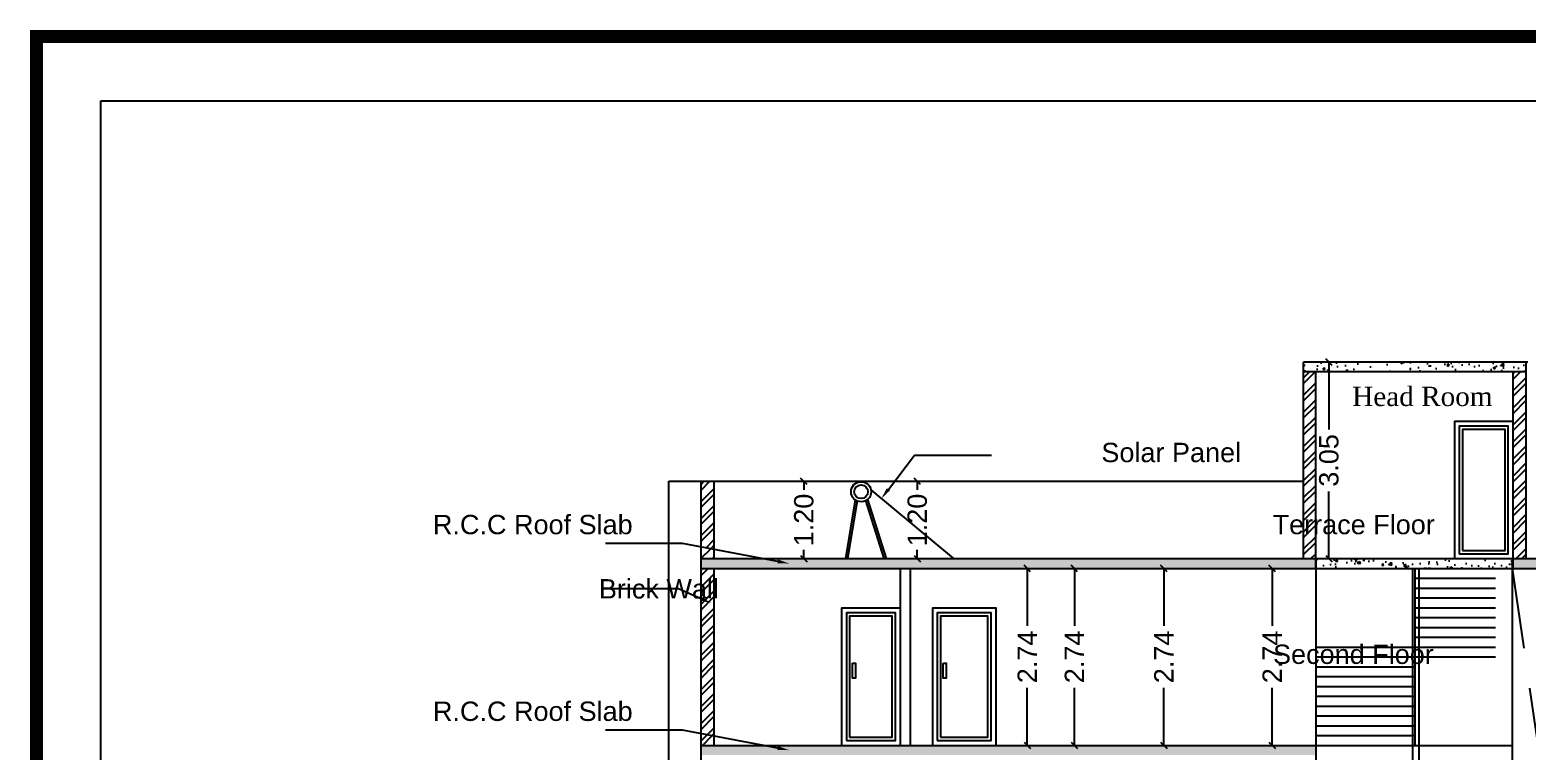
# Model space of a CAD drawing. Header units: metres. Extents: x -5144 to -5005, y 5368 to 5469.
# Drawn here: x -5143.79 to -5120.57, y 5457.69 to 5468.87 of the extents above; entities that cross this region are included whole.
import ezdxf
from ezdxf import colors
from ezdxf.entities.mleader import LeaderData, LeaderLine
from ezdxf.math import Vec2, Vec3

# ---------------------------------------------------------------- set-up
doc = ezdxf.new("R2010")
doc.units = ezdxf.units.M
doc.header["$MEASUREMENT"] = 0
doc.linetypes.add('HIDDEN', pattern=[0.375, 0.25, -0.125])
doc.layers.add('BLK_1_FLR_2_REGULAR_ROOM', color=1, linetype='Continuous', plot=False)
doc.layers.add('BLK_1_STAIR_HEADROOM', color=1, linetype='Continuous', plot=False)
doc.layers.add('BLK_1_PARAPET_HT', color=233, linetype='Continuous')
doc.layers.add('BLK_1_TOTAL_HEIGHT', color=21, linetype='Continuous')
doc.styles.add('Arial', font='times.ttf')
doc.styles.get("Standard").update_dxf_attribs({"font": 'arial.ttf'})
doc.dimstyles.get("Standard").update_dxf_attribs({"dimtxt": 0.3, "dimasz": 0.1, "dimexe": 0.18, "dimexo": 0.0625, "dimgap": 0.09, "dimtad": 0, "dimzin": 0, "dimdsep": 46, "dimtxsty": 'Standard', "dimblk": 'OBLIQUE', "dimcen": 0.09, "dimse1": 1, "dimse2": 1, "dimclrt": 256, "dimadec": 0, "dimazin": 0, "dimtfac": 1, "dimtix": 1, "dimtofl": 0, "dimtmove": 1, "dimatfit": 3, "dimfxl": 0, "dimtolj": 1, "dimtzin": 0, "dimarcsym": 0})
pattern_1 = [(50, (0, 0), (0.358630091, -0.031376067), [0.0375, -0.4125]), (355, (0, 0), (-0.069375667, 0.376096067), [0.03, -0.33]), (100.4514445, (0.0299, -0.0026), (0.289254423, 0.344719995), [0.031870096, -0.350571056]), (46.1842, (0, 0.1), (0.533620665, -0.08275964), [0.05625, -0.61875]), (96.6356355, (0.04447, 0.0931), (0.467330973, 0.4870593), [0.04780517, -0.52585688]), (351.184164, (0, 0.1), (0.467330973, 0.4870593), [0.045, -0.495]), (21, (0.05, 0.075), (0.298453526, -0.201309445), [0.0375, -0.4125]), (326, (0.05, 0.075), (0.121657666, 0.362575023), [0.03, -0.33]), (71.451445, (0.07487, 0.05822), (0.420111188, 0.161265576), [0.031870095, -0.350571056]), (37.5, (0, 0), (0.0060799277, 0.166446927), [0, -0.326, 0, -0.335, 0, -0.33125]), (7.5, (0, 0), (0.1315347687, 0.197205856), [0, -0.191, 0, -0.3185, 0, -0.12625]), (327.5, (-0.1115, 0), (0.266911218, -0.0112774359), [0, -0.125, 0, -0.39, 0, -0.5175]), (317.5, (-0.1615, 0), (0.291593085, 0.050052491), [0, -0.1625, 0, -0.259, 0, -0.3675])]

# ---------------------------------------------------------------- blocks, each defined once
blk = doc.blocks.new('_OBLIQUE')
at = {"color": 0, "linetype": 'ByBlock'}
blk.add_line((-0.5, -0.5), (0.5, 0.5), dxfattribs=at)
blk = doc.blocks.new('*D23')
at = {"layer": 'BLK_1_STAIR_HEADROOM', "color": 0, "lineweight": -2}
for p, q in [((-5123.643, 5463.718), (-5123.643, 5462.675)), ((-5123.643, 5460.67), (-5123.643, 5461.713))]:
    blk.add_line(p, q, dxfattribs=at)
at = {"layer": 'Defpoints', "color": 0}
for p in [(-5123.643, 5463.718), (-5122.014, 5463.718), (-5122.014, 5460.67)]:
    blk.add_point(p, dxfattribs=at)
at = {"layer": 'BLK_1_STAIR_HEADROOM', "color": 0, "lineweight": -2, "xscale": 0.1, "yscale": 0.1, "zscale": 0.1}
for p, rotation in [((-5123.643, 5463.718), 90), ((-5123.643, 5460.67), 270)]:
    blk.add_blockref('_OBLIQUE', p, dxfattribs=dict(at, rotation=rotation))
at = {"layer": 'BLK_1_STAIR_HEADROOM', "insert": (-5123.643, 5462.194), "char_height": 0.3, "attachment_point": 5, "rotation": 90}
blk.add_mtext('\\A1;3.05', dxfattribs=at)
blk = doc.blocks.new('*D32')
at = {"layer": 'BLK_1_PARAPET_HT', "color": 0, "lineweight": -2}
for p, q in [((-5130.026, 5461.87), (-5130.026, 5461.735)), ((-5130.026, 5460.67), (-5130.026, 5460.805))]:
    blk.add_line(p, q, dxfattribs=at)
at = {"layer": 'Defpoints', "color": 0}
for p in [(-5130.611, 5461.87), (-5130.026, 5461.87), (-5130.611, 5460.67)]:
    blk.add_point(p, dxfattribs=at)
at = {"layer": 'BLK_1_PARAPET_HT', "color": 0, "lineweight": -2, "xscale": 0.1, "yscale": 0.1, "zscale": 0.1}
for p, rotation in [((-5130.026, 5461.87), 90), ((-5130.026, 5460.67), 270)]:
    blk.add_blockref('_OBLIQUE', p, dxfattribs=dict(at, rotation=rotation))
at = {"layer": 'BLK_1_PARAPET_HT', "insert": (-5130.026, 5461.27), "char_height": 0.3, "attachment_point": 5, "rotation": 90}
blk.add_mtext('\\A1;1.20', dxfattribs=at)
blk = doc.blocks.new('*D176')
at = {"color": 0, "lineweight": -2}
for p, q in [((-5109.229, 5457.774), (-5109.229, 5457.874)), ((-5109.229, 5457.622), (-5109.229, 5457.522))]:
    blk.add_line(p, q, dxfattribs=at)
at = {"layer": 'Defpoints', "color": 0}
for p in [(-5132.558, 5457.622), (-5132.441, 5457.774), (-5109.229, 5457.774)]:
    blk.add_point(p, dxfattribs=at)
at = {"color": 0, "lineweight": -2, "xscale": 0.1, "yscale": 0.1, "zscale": 0.1}
for p, rotation in [((-5109.229, 5457.774), 270), ((-5109.229, 5457.622), 90)]:
    blk.add_blockref('_OBLIQUE', p, dxfattribs=dict(at, rotation=rotation))
at = {"insert": (-5109.472, 5457.748), "char_height": 0.3, "attachment_point": 5, "rotation": 90}
blk.add_mtext('\\A1;0.15', dxfattribs=at)
blk = doc.blocks.new('*D177')
at = {"color": 0, "lineweight": -2}
for p, q in [((-5109.229, 5460.518), (-5109.229, 5459.628)), ((-5109.229, 5457.774), (-5109.229, 5458.664))]:
    blk.add_line(p, q, dxfattribs=at)
at = {"layer": 'Defpoints', "color": 0}
for p in [(-5132.298, 5460.518), (-5109.229, 5460.518), (-5132.441, 5457.774)]:
    blk.add_point(p, dxfattribs=at)
at = {"color": 0, "lineweight": -2, "xscale": 0.1, "yscale": 0.1, "zscale": 0.1}
for p, rotation in [((-5109.229, 5460.518), 90), ((-5109.229, 5457.774), 270)]:
    blk.add_blockref('_OBLIQUE', p, dxfattribs=dict(at, rotation=rotation))
at = {"insert": (-5109.229, 5459.146), "char_height": 0.3, "attachment_point": 5, "rotation": 90}
blk.add_mtext('\\A1;2.74', dxfattribs=at)
blk = doc.blocks.new('*D178')
at = {"color": 0, "lineweight": -2}
for p, q in [((-5109.229, 5460.67), (-5109.229, 5460.77)), ((-5109.229, 5460.518), (-5109.229, 5460.418))]:
    blk.add_line(p, q, dxfattribs=at)
at = {"layer": 'Defpoints', "color": 0}
for p in [(-5132.343, 5460.67), (-5109.229, 5460.67), (-5132.298, 5460.518)]:
    blk.add_point(p, dxfattribs=at)
at = {"color": 0, "lineweight": -2, "xscale": 0.1, "yscale": 0.1, "zscale": 0.1}
for p, rotation in [((-5109.229, 5460.67), 270), ((-5109.229, 5460.518), 90)]:
    blk.add_blockref('_OBLIQUE', p, dxfattribs=dict(at, rotation=rotation))
at = {"insert": (-5109.543, 5460.694), "char_height": 0.3, "attachment_point": 5, "rotation": 90}
blk.add_mtext('\\A1;0.15', dxfattribs=at)
blk = doc.blocks.new('*D179')
at = {"color": 0, "lineweight": -2}
for p, q in [((-5131.785, 5461.87), (-5131.785, 5461.735)), ((-5131.785, 5460.67), (-5131.785, 5460.805))]:
    blk.add_line(p, q, dxfattribs=at)
at = {"layer": 'Defpoints', "color": 0}
for p in [(-5132.143, 5461.87), (-5131.785, 5461.87), (-5132.343, 5460.67)]:
    blk.add_point(p, dxfattribs=at)
at = {"color": 0, "lineweight": -2, "xscale": 0.1, "yscale": 0.1, "zscale": 0.1}
for p, rotation in [((-5131.785, 5461.87), 90), ((-5131.785, 5460.67), 270)]:
    blk.add_blockref('_OBLIQUE', p, dxfattribs=dict(at, rotation=rotation))
at = {"insert": (-5131.785, 5461.27), "char_height": 0.3, "attachment_point": 5, "rotation": 90}
blk.add_mtext('\\A1;1.20', dxfattribs=at)
blk = doc.blocks.new('*D180')
at = {"color": 0, "lineweight": -2}
for p, q in [((-5108.577, 5460.67), (-5108.577, 5455.918)), ((-5108.577, 5450.002), (-5108.577, 5454.754))]:
    blk.add_line(p, q, dxfattribs=at)
at = {"layer": 'Defpoints', "color": 0}
for p in [(-5130.508, 5460.67), (-5108.577, 5460.67), (-5108.292, 5450.002)]:
    blk.add_point(p, dxfattribs=at)
at = {"color": 0, "lineweight": -2, "xscale": 0.1, "yscale": 0.1, "zscale": 0.1}
for p, rotation in [((-5108.577, 5460.67), 90), ((-5108.577, 5450.002), 270)]:
    blk.add_blockref('_OBLIQUE', p, dxfattribs=dict(at, rotation=rotation))
at = {"insert": (-5108.577, 5455.336), "char_height": 0.3, "attachment_point": 5, "rotation": 90}
blk.add_mtext('\\A1;10.67', dxfattribs=at)
blk = doc.blocks.new('*D201')
at = {"layer": 'BLK_1_TOTAL_HEIGHT', "color": 0, "lineweight": -2}
for p, q in [((-5107.859, 5463.718), (-5107.859, 5457.441)), ((-5107.859, 5450.002), (-5107.859, 5456.28))]:
    blk.add_line(p, q, dxfattribs=at)
at = {"layer": 'Defpoints', "color": 0}
for p in [(-5122.297, 5463.718), (-5110.052, 5450.002), (-5107.859, 5450.002)]:
    blk.add_point(p, dxfattribs=at)
at = {"layer": 'BLK_1_TOTAL_HEIGHT', "color": 0, "lineweight": -2, "xscale": 0.1, "yscale": 0.1, "zscale": 0.1}
for p, rotation in [((-5107.859, 5463.718), 90), ((-5107.859, 5450.002), 270)]:
    blk.add_blockref('_OBLIQUE', p, dxfattribs=dict(at, rotation=rotation))
at = {"layer": 'BLK_1_TOTAL_HEIGHT', "insert": (-5107.859, 5456.86), "char_height": 0.3, "attachment_point": 5, "rotation": 90}
blk.add_mtext('\\A1;13.72', dxfattribs=at)
blk = doc.blocks.new('*D214')
at = {"layer": 'BLK_1_FLR_2_REGULAR_ROOM', "color": 0, "lineweight": -2}
for p, q in [((-5128.321, 5460.518), (-5128.321, 5459.628)), ((-5128.321, 5457.774), (-5128.321, 5458.664))]:
    blk.add_line(p, q, dxfattribs=at)
at = {"layer": 'Defpoints', "color": 0}
for p in [(-5128.321, 5460.518), (-5128.135, 5460.518), (-5128.135, 5457.774)]:
    blk.add_point(p, dxfattribs=at)
at = {"layer": 'BLK_1_FLR_2_REGULAR_ROOM', "color": 0, "lineweight": -2, "xscale": 0.1, "yscale": 0.1, "zscale": 0.1}
for p, rotation in [((-5128.321, 5460.518), 90), ((-5128.321, 5457.774), 270)]:
    blk.add_blockref('_OBLIQUE', p, dxfattribs=dict(at, rotation=rotation))
at = {"layer": 'BLK_1_FLR_2_REGULAR_ROOM', "insert": (-5128.321, 5459.146), "char_height": 0.3, "attachment_point": 5, "rotation": 90}
blk.add_mtext('\\A1;2.74', dxfattribs=at)
blk = doc.blocks.new('*D215')
at = {"layer": 'BLK_1_FLR_2_REGULAR_ROOM', "color": 0, "lineweight": -2}
for p, q in [((-5127.59, 5460.518), (-5127.59, 5459.628)), ((-5127.59, 5457.774), (-5127.59, 5458.664))]:
    blk.add_line(p, q, dxfattribs=at)
at = {"layer": 'Defpoints', "color": 0}
for p in [(-5127.59, 5460.518), (-5127.405, 5460.518), (-5127.405, 5457.774)]:
    blk.add_point(p, dxfattribs=at)
at = {"layer": 'BLK_1_FLR_2_REGULAR_ROOM', "color": 0, "lineweight": -2, "xscale": 0.1, "yscale": 0.1, "zscale": 0.1}
for p, rotation in [((-5127.59, 5460.518), 90), ((-5127.59, 5457.774), 270)]:
    blk.add_blockref('_OBLIQUE', p, dxfattribs=dict(at, rotation=rotation))
at = {"layer": 'BLK_1_FLR_2_REGULAR_ROOM', "insert": (-5127.59, 5459.146), "char_height": 0.3, "attachment_point": 5, "rotation": 90}
blk.add_mtext('\\A1;2.74', dxfattribs=at)
blk = doc.blocks.new('*D216')
at = {"layer": 'BLK_1_FLR_2_REGULAR_ROOM', "color": 0, "lineweight": -2}
for p, q in [((-5126.203, 5460.518), (-5126.203, 5459.628)), ((-5126.203, 5457.774), (-5126.203, 5458.664))]:
    blk.add_line(p, q, dxfattribs=at)
at = {"layer": 'Defpoints', "color": 0}
for p in [(-5126.203, 5460.518), (-5126.017, 5460.518), (-5126.017, 5457.774)]:
    blk.add_point(p, dxfattribs=at)
at = {"layer": 'BLK_1_FLR_2_REGULAR_ROOM', "color": 0, "lineweight": -2, "xscale": 0.1, "yscale": 0.1, "zscale": 0.1}
for p, rotation in [((-5126.203, 5460.518), 90), ((-5126.203, 5457.774), 270)]:
    blk.add_blockref('_OBLIQUE', p, dxfattribs=dict(at, rotation=rotation))
at = {"layer": 'BLK_1_FLR_2_REGULAR_ROOM', "insert": (-5126.203, 5459.146), "char_height": 0.3, "attachment_point": 5, "rotation": 90}
blk.add_mtext('\\A1;2.74', dxfattribs=at)
blk = doc.blocks.new('*D217')
at = {"layer": 'BLK_1_FLR_2_REGULAR_ROOM', "color": 0, "lineweight": -2}
for p, q in [((-5124.523, 5460.518), (-5124.523, 5459.628)), ((-5124.523, 5457.774), (-5124.523, 5458.664))]:
    blk.add_line(p, q, dxfattribs=at)
at = {"layer": 'Defpoints', "color": 0}
for p in [(-5124.523, 5460.518), (-5124.338, 5460.518), (-5124.338, 5457.774)]:
    blk.add_point(p, dxfattribs=at)
at = {"layer": 'BLK_1_FLR_2_REGULAR_ROOM', "color": 0, "lineweight": -2, "xscale": 0.1, "yscale": 0.1, "zscale": 0.1}
for p, rotation in [((-5124.523, 5460.518), 90), ((-5124.523, 5457.774), 270)]:
    blk.add_blockref('_OBLIQUE', p, dxfattribs=dict(at, rotation=rotation))
at = {"layer": 'BLK_1_FLR_2_REGULAR_ROOM', "insert": (-5124.523, 5459.146), "char_height": 0.3, "attachment_point": 5, "rotation": 90}
blk.add_mtext('\\A1;2.74', dxfattribs=at)

msp = doc.modelspace()

# ---------------------------------------------------------------- hatches: boundary and pattern name
h = msp.add_hatch()
h.set_pattern_fill('AR-CONC', color=8, scale=0.05)
h.set_pattern_definition(pattern_1)
h.paths.add_polyline_path([(-5120.583, 5463.718), (-5124.037, 5463.718), (-5124.037, 5463.566), (-5120.583, 5463.566)])
h = msp.add_hatch()
h.set_pattern_fill('ANSI32', color=8, scale=0.5)
h.paths.add_polyline_path([(-5124.037, 5460.67), (-5123.848, 5460.67), (-5123.848, 5463.566), (-5124.037, 5463.566)])
h = msp.add_hatch()
h.set_pattern_fill('ANSI32', color=8, scale=0.5)
h.paths.add_polyline_path([(-5120.583, 5463.566), (-5120.786, 5463.566), (-5120.786, 5460.67), (-5120.761, 5460.67), (-5120.583, 5460.67)])
h = msp.add_hatch()
h.set_pattern_fill('ANSI32', color=8, scale=0.5)
h.paths.add_polyline_path([(-5133.179, 5461.87), (-5133.382, 5461.87), (-5133.382, 5460.852), (-5133.179, 5460.814)])
h = msp.add_hatch()
h.set_pattern_fill('ANSI31', color=8)
h.paths.add_polyline_path([(-5133.179, 5460.814), (-5133.382, 5460.852), (-5133.382, 5460.67), (-5133.179, 5460.67)])
h = msp.add_hatch()
h.set_pattern_fill('AR-CONC', color=8, scale=0.05)
h.set_pattern_definition(pattern_1)
h.paths.add_polyline_path([(-5123.848, 5460.67), (-5133.382, 5460.67), (-5133.382, 5460.518), (-5123.848, 5460.518)])
h = msp.add_hatch()
h.set_pattern_fill('AR-CONC', color=8, scale=0.05)
h.set_pattern_definition(pattern_1)
h.paths.add_polyline_path([(-5120.8, 5460.67), (-5121.696, 5460.67), (-5123.848, 5460.67), (-5123.848, 5460.518), (-5123.833, 5460.518), (-5120.8, 5460.518)])
h = msp.add_hatch()
h.set_pattern_fill('AR-CONC', color=8, scale=0.05)
h.set_pattern_definition(pattern_1)
h.paths.add_polyline_path([(-5110.931, 5460.67), (-5120.761, 5460.67), (-5120.786, 5460.67), (-5120.786, 5460.518), (-5120.761, 5460.518), (-5110.931, 5460.518)])
h = msp.add_hatch()
h.set_pattern_fill('ANSI32', color=8, scale=0.5)
h.paths.add_polyline_path([(-5133.179, 5460.518), (-5133.382, 5460.518), (-5133.382, 5457.956), (-5133.179, 5457.918)])
h = msp.add_hatch()
h.set_pattern_fill('ANSI32', color=8, scale=0.5)
h.paths.add_polyline_path([(-5133.179, 5457.918), (-5133.382, 5457.956), (-5133.382, 5457.774), (-5133.179, 5457.774)])
h = msp.add_hatch()
h.set_pattern_fill('AR-CONC', color=8, scale=0.05)
h.set_pattern_definition(pattern_1)
h.paths.add_polyline_path([(-5123.848, 5457.774), (-5133.382, 5457.774), (-5133.382, 5457.622), (-5123.848, 5457.622)])

# ---------------------------------------------------------------- linework, layer by layer
at = {"linetype": 'Continuous'}
for p, q in [((-5120.558, 5463.718), (-5124.037, 5463.718)), ((-5124.037, 5460.67), (-5124.037, 5463.718)), ((-5120.583, 5460.67), (-5120.583, 5463.718)), ((-5120.583, 5463.566), (-5124.037, 5463.566)), ((-5123.848, 5460.518), (-5123.848, 5463.566)), ((-5120.786, 5460.518), (-5120.786, 5463.566)), ((-5133.382, 5461.87), (-5133.382, 5448.478)), ((-5133.179, 5461.87), (-5133.179, 5460.67)), ((-5123.848, 5460.67), (-5123.848, 5448.478)), ((-5120.8, 5460.67), (-5120.8, 5448.478)), ((-5133.179, 5460.518), (-5133.179, 5457.774)), ((-5130.285, 5457.774), (-5130.285, 5460.518)), ((-5130.133, 5457.774), (-5130.133, 5460.518))]:
    msp.add_line(p, q, dxfattribs=at)
for p, q in [((-5133.877, 5448.478), (-5133.877, 5461.87)), ((-5130.989, 5461.582), (-5131.142, 5460.67)), ((-5130.96, 5461.565), (-5131.11, 5460.67)), ((-5130.828, 5461.57), (-5130.544, 5460.67)), ((-5130.798, 5461.588), (-5130.508, 5460.67)), ((-5130.745, 5461.736), (-5129.465, 5460.67)), ((-5122.345, 5460.518), (-5122.345, 5448.478)), ((-5122.244, 5448.478), (-5122.244, 5460.518))]:
    msp.add_line(p, q)
at = {"ltscale": 5}
for p, q in [((-5123.833, 5460.67), (-5120.761, 5460.67)), ((-5123.833, 5460.518), (-5120.761, 5460.518)), ((-5122.31, 5460.518), (-5122.31, 5457.774)), ((-5123.833, 5459.298), (-5122.31, 5459.298)), ((-5123.833, 5459.146), (-5122.31, 5459.146)), ((-5123.833, 5458.994), (-5122.31, 5458.994)), ((-5123.833, 5458.841), (-5122.31, 5458.841)), ((-5123.833, 5458.689), (-5122.31, 5458.689)), ((-5123.833, 5458.536), (-5122.31, 5458.536)), ((-5123.833, 5458.384), (-5122.31, 5458.384)), ((-5123.833, 5458.232), (-5122.31, 5458.232)), ((-5123.833, 5458.079), (-5122.31, 5458.079)), ((-5123.833, 5457.927), (-5122.31, 5457.927)), ((-5123.833, 5457.774), (-5120.8, 5457.774))]:
    msp.add_line(p, q, dxfattribs=at)
at = {"linetype": 'HIDDEN', "ltscale": 5}
for p, q in [((-5120.8, 5460.518), (-5119.059, 5448.478)), ((-5122.31, 5460.365), (-5120.8, 5460.365)), ((-5122.31, 5460.213), (-5120.8, 5460.213)), ((-5122.31, 5460.06), (-5120.8, 5460.06)), ((-5122.31, 5459.908), (-5120.8, 5459.908)), ((-5122.31, 5459.756), (-5120.8, 5459.756)), ((-5122.31, 5459.603), (-5120.8, 5459.603)), ((-5122.31, 5459.451), (-5120.8, 5459.451)), ((-5122.31, 5459.298), (-5120.8, 5459.298)), ((-5122.31, 5459.146), (-5120.8, 5459.146))]:
    msp.add_line(p, q, dxfattribs=at)
at = {"const_width": 0.2}
msp.add_lwpolyline([(-5143.687, 5468.771), (-5038.592, 5468.771), (-5038.592, 5369.885), (-5143.687, 5369.885)], close=True, dxfattribs=at)
for points in [[(-5142.687, 5467.771), (-5039.592, 5467.771), (-5039.592, 5370.885), (-5142.687, 5370.885)], [(-5121.696, 5460.67), (-5120.786, 5460.67), (-5120.786, 5462.8), (-5121.696, 5462.8)], [(-5121.621, 5460.745), (-5120.861, 5460.745), (-5120.861, 5462.725), (-5121.621, 5462.725)], [(-5121.571, 5460.795), (-5120.911, 5460.795), (-5120.911, 5462.675), (-5121.571, 5462.675)], [(-5131.2, 5457.774), (-5130.285, 5457.774), (-5130.285, 5459.904), (-5131.2, 5459.904)], [(-5131.125, 5457.849), (-5130.365, 5457.849), (-5130.365, 5459.829), (-5131.125, 5459.829)], [(-5131.075, 5457.899), (-5130.415, 5457.899), (-5130.415, 5459.779), (-5131.075, 5459.779)], [(-5129.791, 5457.774), (-5128.801, 5457.774), (-5128.801, 5459.904), (-5129.791, 5459.904)], [(-5129.716, 5457.849), (-5128.88, 5457.849), (-5128.88, 5459.829), (-5129.716, 5459.829)], [(-5129.666, 5457.899), (-5128.93, 5457.899), (-5128.93, 5459.779), (-5129.666, 5459.779)], [(-5131.031, 5459.048), (-5130.984, 5459.048), (-5130.984, 5458.817), (-5131.031, 5458.817)], [(-5129.626, 5459.048), (-5129.579, 5459.048), (-5129.579, 5458.817), (-5129.626, 5458.817)]]:
    msp.add_lwpolyline(points, close=True)
at = {"linetype": 'Continuous'}
for points in [[(-5133.877, 5461.87), (-5124.051, 5461.87)], [(-5133.382, 5460.67), (-5123.833, 5460.67)], [(-5120.761, 5460.67), (-5110.931, 5460.67)], [(-5133.382, 5460.518), (-5123.833, 5460.518)], [(-5120.761, 5460.518), (-5110.931, 5460.518)], [(-5133.382, 5457.774), (-5123.833, 5457.774)]]:
    msp.add_lwpolyline(points, dxfattribs=at)
for radius in [0.156, 0.106]:
    msp.add_circle((-5130.898, 5461.708), radius)

# ---------------------------------------------------------------- texts
at = {"ltscale": 0.1, "style": 'Arial'}
msp.add_text('Head Room', height=0.3, dxfattribs=at).set_placement((-5123.282, 5463.037))
at = {"char_height": 0.3, "attachment_point": 3}
for s, insert, width in [('Solar Panel', (-5125.005, 5462.467), 3.81689), ('R.C.C Roof Slab', (-5134.44, 5461.349), 3.31885), ('Terrace Floor ', (-5122.001, 5461.349), 4.77064), ('Brick Wall', (-5133.102, 5460.352), 3.81689), ('Second Floor ', (-5122.017, 5459.337), 4.77064), ('R.C.C Roof Slab', (-5134.44, 5458.453), 3.31885)]:
    msp.add_mtext(s, dxfattribs=dict(at, insert=insert, width=width))

# ---------------------------------------------------------------- dimensions: what is measured, and where the dimension line sits
for base, p1, p2, picture, middle in [((-5131.785, 5461.87), (-5132.343, 5460.67), (-5132.143, 5461.87), '*D179', (-5131.785, 5461.27)), ((-5108.577, 5460.67), (-5108.292, 5450.002), (-5130.508, 5460.67), '*D180', (-5108.577, 5455.336)), ((-5109.229, 5460.518), (-5132.441, 5457.774), (-5132.298, 5460.518), '*D177', (-5109.229, 5459.146))]:
    dim = msp.add_linear_dim(base=base, p1=p1, p2=p2, angle=90, dimstyle='Standard')
    dim.commit()
    dim.dimension.update_dxf_attribs({"geometry": picture, "text_midpoint": middle})
for base, p1, p2, picture, middle in [((-5109.229, 5460.67), (-5132.298, 5460.518), (-5132.343, 5460.67), '*D178', (-5109.543, 5460.694)), ((-5109.229, 5457.774), (-5132.558, 5457.622), (-5132.441, 5457.774), '*D176', (-5109.472, 5457.748))]:
    dim = msp.add_linear_dim(base=base, p1=p1, p2=p2, angle=90, dimstyle='Standard')
    dim.commit()
    dim.dimension.update_dxf_attribs({"geometry": picture, "text_midpoint": middle, "dimtype": 160})
at = {"layer": 'BLK_1_FLR_2_REGULAR_ROOM', "color": 1}
for base, p1, p2, picture, middle in [((-5128.321, 5460.518), (-5128.135, 5457.774), (-5128.135, 5460.518), '*D214', (-5128.321, 5459.146)), ((-5127.59, 5460.518), (-5127.405, 5457.774), (-5127.405, 5460.518), '*D215', (-5127.59, 5459.146)), ((-5126.203, 5460.518), (-5126.017, 5457.774), (-5126.017, 5460.518), '*D216', (-5126.203, 5459.146)), ((-5124.523, 5460.518), (-5124.338, 5457.774), (-5124.338, 5460.518), '*D217', (-5124.523, 5459.146))]:
    dim = msp.add_linear_dim(base=base, p1=p1, p2=p2, angle=90, dimstyle='Standard', dxfattribs=at)
    dim.commit()
    dim.dimension.update_dxf_attribs({"geometry": picture, "text_midpoint": middle})
at = {"layer": 'BLK_1_PARAPET_HT'}
dim = msp.add_linear_dim(base=(-5130.026, 5461.87), p1=(-5130.611, 5460.67), p2=(-5130.611, 5461.87), angle=90, dimstyle='Standard', dxfattribs=at)
dim.commit()
dim.dimension.update_dxf_attribs({"geometry": '*D32', "text_midpoint": (-5130.026, 5461.27)})
at = {"layer": 'BLK_1_STAIR_HEADROOM'}
dim = msp.add_linear_dim(base=(-5123.643, 5463.718), p1=(-5122.014, 5460.67), p2=(-5122.014, 5463.718), angle=90, dimstyle='Standard', dxfattribs=at)
dim.commit()
dim.dimension.update_dxf_attribs({"geometry": '*D23', "text_midpoint": (-5123.643, 5462.194)})
at = {"layer": 'BLK_1_TOTAL_HEIGHT'}
dim = msp.add_linear_dim(base=(-5107.859, 5450.002), p1=(-5122.297, 5463.718), p2=(-5110.052, 5450.002), angle=90, dimstyle='Standard', dxfattribs=at)
dim.commit()
dim.dimension.update_dxf_attribs({"geometry": '*D201', "text_midpoint": (-5107.859, 5456.86)})

# ---------------------------------------------------------------- leaders
ml = msp.add_multileader_mtext('Standard')
ml.set_content('', color=256)
ml.set_leader_properties()
ml.build(insert=Vec2(0, 0))
ml.multileader.update_dxf_attribs({"dogleg_length": 0.36, "arrow_head_size": 0.18})
ctx = ml.context
ctx.base_point, ctx.char_height, ctx.arrow_head_size, ctx.landing_gap_size, ctx.plane_origin = Vec3(-5128.873, 5462.274), 0.18, 0.18, 0.09, Vec3(-5131.45, 5463.552)
notes = []
notes.append((ctx, [(0, (1, 1, 0), (-5130.071, 5462.274), (1, 0), 1.198, [(0, [(-5130.584, 5461.602)], 0, [])])]))
ctx.mtext.insert, ctx.mtext.flow_direction = Vec3(-5128.783, 5462.364), 5
ml = msp.add_multileader_mtext('Standard')
ml.set_content('', color=256)
ml.set_leader_properties()
ml.build(insert=Vec2(0, 0))
ml.multileader.update_dxf_attribs({"dogleg_length": 0.36, "arrow_head_size": 0.18})
ctx = ml.context
ctx.base_point, ctx.char_height, ctx.arrow_head_size, ctx.landing_gap_size, ctx.plane_origin = Vec3(-5135.044, 5460.905), 0.18, 0.18, 0.09, Vec3(-5132.287, 5462.631)
ctx.text_align_type = 2
notes.append((ctx, [(0, (1, 1, 0), (-5133.666, 5460.905), (-1, 0), 1.198, [(0, [(-5132.013, 5460.594)], 0, [])])]))
ctx.mtext.insert, ctx.mtext.alignment, ctx.mtext.flow_direction = Vec3(-5134.954, 5460.995), 3, 5
ml = msp.add_multileader_mtext('Standard')
ml.set_content('', color=256)
ml.set_leader_properties()
ml.build(insert=Vec2(0, 0))
ml.multileader.update_dxf_attribs({"dogleg_length": 0.36, "arrow_head_size": 0.18})
ctx = ml.context
ctx.base_point, ctx.char_height, ctx.arrow_head_size, ctx.landing_gap_size, ctx.plane_origin = Vec3(-5135.108, 5460.201), 0.18, 0.18, 0.09, Vec3(-5132.351, 5461.927)
ctx.text_align_type = 2
notes.append((ctx, [(0, (1, 1, 0), (-5133.73, 5460.201), (-1, 0), 1.198, [(0, [(-5133.217, 5459.977)], 0, [])])]))
ctx.mtext.insert, ctx.mtext.alignment, ctx.mtext.flow_direction = Vec3(-5135.018, 5460.291), 3, 5
ml = msp.add_multileader_mtext('Standard')
ml.set_content('', color=256)
ml.set_leader_properties()
ml.build(insert=Vec2(0, 0))
ml.multileader.update_dxf_attribs({"dogleg_length": 0.36, "arrow_head_size": 0.18})
ctx = ml.context
ctx.base_point, ctx.char_height, ctx.arrow_head_size, ctx.landing_gap_size, ctx.plane_origin = Vec3(-5135.044, 5458.01), 0.18, 0.18, 0.09, Vec3(-5132.287, 5459.736)
ctx.text_align_type = 2
notes.append((ctx, [(0, (1, 1, 0), (-5133.666, 5458.01), (-1, 0), 1.198, [(0, [(-5132.013, 5457.699)], 0, [])])]))
ctx.mtext.insert, ctx.mtext.alignment, ctx.mtext.flow_direction = Vec3(-5134.954, 5458.1), 3, 5
for ctx, leaders in notes:
    for number, flags, end, landing, length, lines in leaders:
        leader = LeaderData()
        leader.index, (leader.has_last_leader_line, leader.has_dogleg_vector, leader.attachment_direction) = number, flags
        leader.last_leader_point, leader.dogleg_vector, leader.dogleg_length = Vec3(end), Vec3(landing), length
        for number, points, colour, breaks in lines:
            line = LeaderLine()
            line.index, line.vertices, line.color, line.breaks = number, Vec3.list(points), colors.encode_raw_color(colour), breaks
            leader.lines.append(line)
        ctx.leaders.append(leader)

doc.saveas('drawing.dxf')
